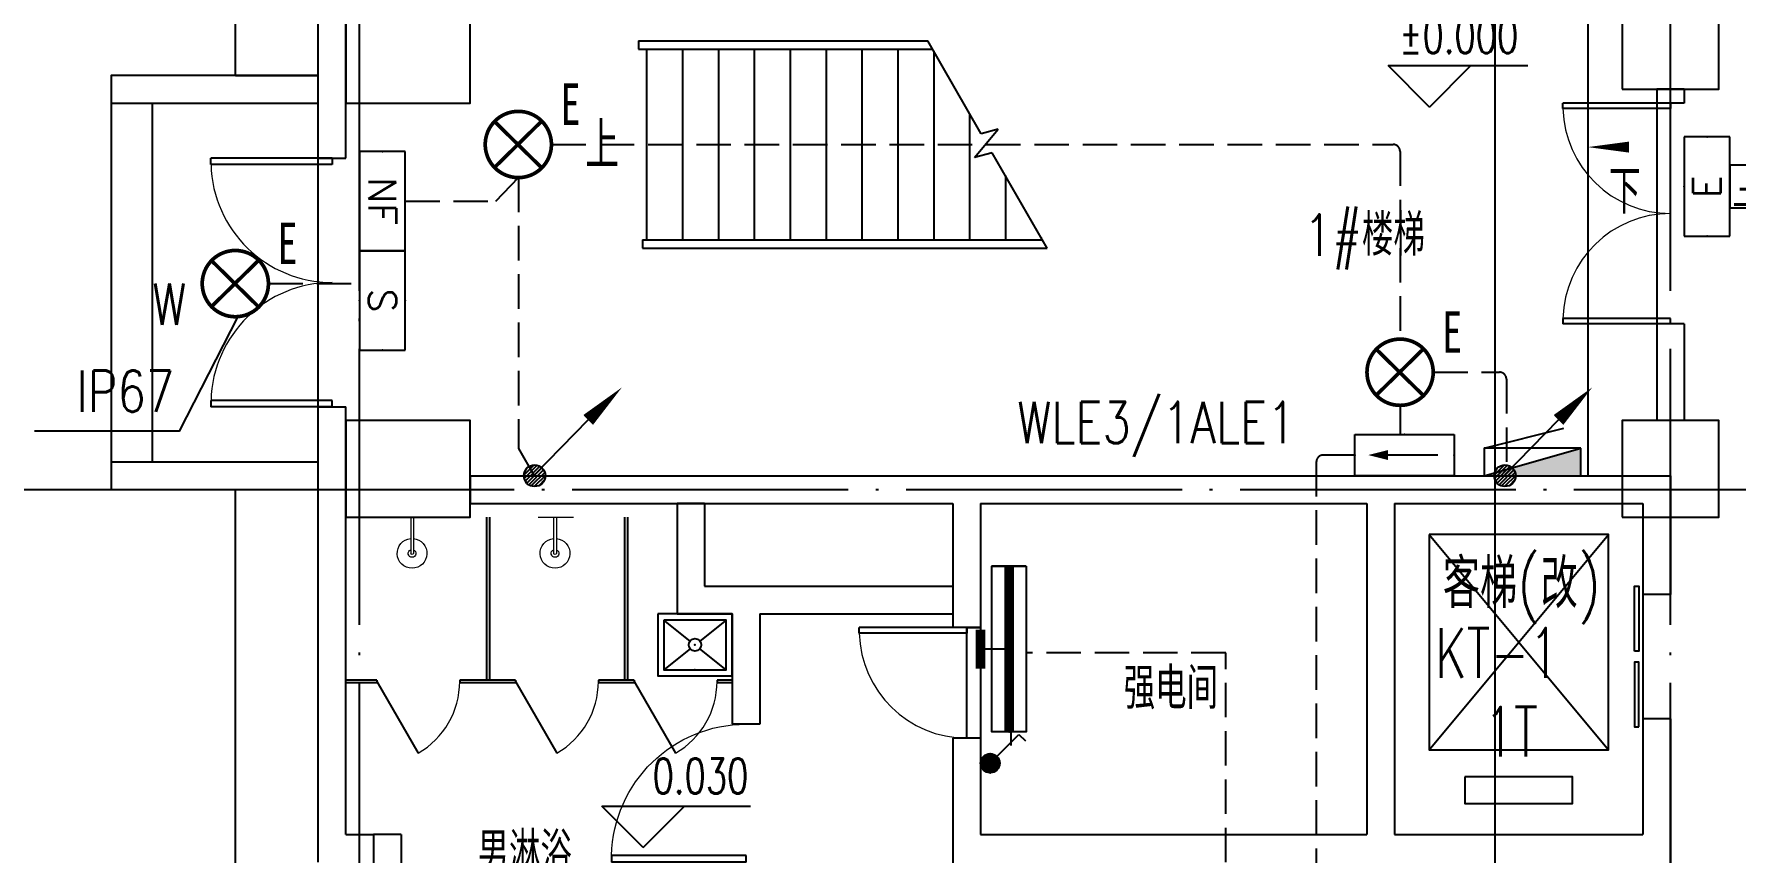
# Model space of a CAD drawing. Extents: x -621157 to 1764546, y -106808 to 741893.
# Drawn here: x -479 to 11855, y 33768 to 39700 of the extents above; entities that cross this region are included whole.
import ezdxf
from ezdxf.enums import TextEntityAlignment as Align

# ---------------------------------------------------------------- set-up
doc = ezdxf.new("R2010")
doc.units = 0
doc.header["$LTSCALE"] = 1000
doc.header["$MEASUREMENT"] = 0
doc.linetypes.add('DASH', pattern=[0.35, 0.25, -0.1])
doc.linetypes.add('XREF-A-101-平面图_t3$0$DOTE', pattern=[2.42, 2, -0.2, 0.02, -0.2])
for name, color, linetype in [('0-底图', 7, 'Continuous'), ('EQUIP-照明', 3, 'Continuous'), ('SIG_TEXT', 2, 'Continuous'), ('T-EQUP-JT', 7, 'Continuous'), ('TEL_TEXT', 7, 'Continuous'), ('WIRE-动力', 130, 'Continuous'), ('WIRE-应急', 4, 'DASH'), ('WIRE-照明', 4, 'Continuous'), ('XREF-A-101-平面图_t3$0$A-COLUMN', 8, 'Continuous'), ('XREF-A-101-平面图_t3$0$A-DIM_ELEV', 8, 'Continuous'), ('XREF-A-101-平面图_t3$0$A-DOTE', 8, 'Continuous'), ('XREF-A-101-平面图_t3$0$A-GROUND', 8, 'Continuous'), ('XREF-A-101-平面图_t3$0$A-LEAD-AROW', 8, 'Continuous'), ('XREF-A-101-平面图_t3$0$A-PUB-TEXT', 8, 'Continuous'), ('XREF-A-101-平面图_t3$0$A-ROOM-CH', 8, 'Continuous'), ('XREF-A-101-平面图_t3$0$A-STAIR', 8, 'Continuous'), ('XREF-A-101-平面图_t3$0$A-WALL', 8, 'Continuous'), ('XREF-A-101-平面图_t3$0$A-WALL-FILL', 8, 'Continuous'), ('XREF-A-101-平面图_t3$0$A-WINDOW', 8, 'Continuous'), ('XREF-A-101-平面图_t3$0$DIM_SYMB', 8, 'Continuous'), ('XREF-A-101-平面图_t3$0$EQUIP_消火栓', 8, 'Continuous'), ('XREF-A-101-平面图_t3$0$GROUND', 8, 'Continuous'), ('XREF-A-101-平面图_t3$0$LVTRY', 8, 'Continuous'), ('XREF-A-101-平面图_t3$0$PUB_TEXT', 8, 'Continuous'), ('XREF-A-101-平面图_t3$0$STAIR', 8, 'Continuous'), ('云线4.22', 1, 'Continuous'), ('设备-照明', 3, 'Continuous')]:
    doc.layers.add(name, color=color, linetype=linetype)
doc.layers.add('XREF-A-101-平面图_t3$0$-DS-厨卫', color=8, linetype='Continuous', lineweight=20)
doc.styles.add('_TEL_DIM', font='SIMPLEX', dxfattribs={"width": 0.8, "height": 3.5, "bigfont": 'HZTXT'})
doc.styles.add('DIM_FONT', font='ROMANS', dxfattribs={"width": 0.8, "bigfont": 'HZDXC'})
doc.styles.get("Standard").update_dxf_attribs({"font": 'romans.shx', "bigfont": 'HZDXC.SHX'})
doc.styles.add('STYLE1', font='simhei.ttf')
doc.styles.add('XREF-A-101-平面图_t3$0$-HZDXCROMANS', font='ROMANS.shx', dxfattribs={"bigfont": 'HZDXC.shx'})
doc.styles.add('XREF-A-101-平面图_t3$0$_TCH_DIM', font='SIMPLEX', dxfattribs={"bigfont": 'GBCBIG'})
doc.styles.add('XREF-A-101-平面图_t3$0$A-STANDARD', font='SIMPLEX', dxfattribs={"bigfont": 'GBCBIG'})
doc.styles.add('XREF-A-101-平面图_t3$0$hzdxcROMANS', font='ROMANS', dxfattribs={"width": 0.8, "bigfont": 'HZDXC'})

# ---------------------------------------------------------------- blocks, each defined once
blk = doc.blocks.new('XREF-A-101-平面图_t3$0$轴网')
at = {"layer": 'XREF-A-101-平面图_t3$0$A-DOTE', "linetype": 'XREF-A-101-平面图_t3$0$DOTE'}
for p, q in [((0, -3300), (0, 43300)), ((9500, -3300), (9500, 43300)), ((-3300, 36400), (10380.6, 36400))]:
    blk.add_line(p, q, dxfattribs=at)
blk = doc.blocks.new('XREF-A-101-平面图_t3$0$G$C08075B3F')
at = {"layer": 'XREF-A-101-平面图_t3$0$DIM_SYMB'}
blk.add_lwpolyline([(1950, -1100, 0, 0, 0), (4120, -1100, 80, 0, 0), (4420, -1100, 0, 0, 0)], format="xyseb", dxfattribs=at)
at = {"layer": 'XREF-A-101-平面图_t3$0$STAIR'}
for p, q in [((2020, -350), (4117, -350)), ((2020, -350), (2020, -410)), ((2080, -350), (4117, -350)), ((4505, -1022), (4117, -350)), ((2020, -410), (4152, -410)), ((2080, -410), (2080, -1790)), ((2340, -410), (2340, -1790)), ((2600, -410), (2600, -1790)), ((2860, -410), (2860, -1790)), ((3120, -410), (3120, -1790)), ((3380, -410), (3380, -1790)), ((3640, -410), (3640, -1790)), ((3900, -410), (3900, -1790)), ((4160, -425), (4160, -1790)), ((4420, -875), (4420, -1790)), ((4455, -1195), (4627, -989)), ((4627, -989), (4505, -1022)), ((4585, -1161), (4455, -1195)), ((4983, -1850), (4585, -1161)), ((4680, -1325), (4680, -1790)), ((2050, -1790), (4948, -1790)), ((2050, -1790), (2050, -1850)), ((2050, -1850), (4983, -1850)), ((2080, -1850), (4983, -1850)), ((4940, -1775), (4940, -1790))]:
    blk.add_line(p, q, dxfattribs=at)
at = {"layer": 'XREF-A-101-平面图_t3$0$PUB_TEXT', "style": 'XREF-A-101-平面图_t3$0$_TCH_DIM'}
blk.add_text('上', height=338, dxfattribs=at).set_placement((1636, -1275))
blk = doc.blocks.new('XREF-A-101-平面图_t3$0$柱网1F')
at = {"layer": 'XREF-A-101-平面图_t3$0$A-COLUMN'}
for points in [[(-100, -800), (800, -800), (800, 100), (-100, 100)], [(9150, -700), (9850, -700), (9850, 100), (9150, 100)], [(-100, -3800), (800, -3800), (800, -3100), (-100, -3100)], [(9150, -3800), (9850, -3800), (9850, -3100), (9150, -3100)]]:
    blk.add_lwpolyline(points, close=True, dxfattribs=at)
blk = doc.blocks.new('XREF-A-101-平面图_t3$0$ROOM')
at = {"layer": 'XREF-A-101-平面图_t3$0$A-ROOM-CH', "style": 'XREF-A-101-平面图_t3$0$-HZDXCROMANS', "width": 0.6}
for tag, p in [('中文房间名称', (0, -1000)), ('英文房间名称', (0, -1500))]:
    blk.add_attdef(tag, text='', height=300, dxfattribs=at).set_placement(p, align=Align.CENTER)
blk = doc.blocks.new('XREF-A-101-平面图_t3$0$$TWTSYS$00000508')
for p, q in [((-0.5, 0.5), (0.324, 1.224)), ((-0.5, 0.5), (-0.5, -0.5)), ((-0.5, -0.5), (0.5, 0.5)), ((0.5, 0.5), (-0.5, 0.5)), ((0.5, -0.5), (0.5, 0.5)), ((-0.5, -0.5), (0.5, -0.5))]:
    blk.add_line(p, q)
blk.add_solid([(0.5, -0.5), (0.5, 0.5), (-0.5, -0.5)])
blk = doc.blocks.new('XREF-A-101-平面图_t3$0$G$C156FCA62')
at = {"layer": 'XREF-A-101-平面图_t3$0$EQUIP_消火栓', "xscale": -700, "yscale": -200, "zscale": 700, "rotation": 180}
blk.add_blockref('XREF-A-101-平面图_t3$0$$TWTSYS$00000508', (8500, 36600), dxfattribs=at)
blk = doc.blocks.new('XREF-A-101-平面图_t3$0$dgdgd')
at = {"layer": 'XREF-A-101-平面图_t3$0$-DS-厨卫'}
blk.add_line((71084, -3852), (71064, -3852), dxfattribs=at)
for points in [[(71197, -3852), (70941, -3852)], [(71064, -3852), (71064, -4115)], [(71084, -3852), (71084, -4115)]]:
    blk.add_lwpolyline(points, dxfattribs=at)
for centre, radius, start, end in [((71074, -4114), 108, 95.306, 84.694), ((71074, -4114), 28.3, 110.6725, 69.3275), ((71074, -4112), 10.5, 197.2381, 342.7619)]:
    blk.add_arc(centre, radius, start, end, dxfattribs=at)
blk = doc.blocks.new('XREF-A-101-平面图_t3$0$SANITARYWARELIB$SYSLIB$00000026')
at = {"color": 0}
for p, q in [((-250, -50, 0), (-39, -219, 0)), ((39, -219, 0), (250, -50, 0)), ((-250, -450, 0), (-39, -281, 0)), ((39, -281, 0), (250, -450, 0))]:
    blk.add_line(p, q, dxfattribs=at)
at = {"color": 0, "elevation": 0}
for points in [[(300, -500), (300, 0), (-300, 0), (-300, -500)], [(250, -450), (250, -50), (-250, -50), (-250, -450)]]:
    blk.add_lwpolyline(points, close=True, dxfattribs=at)
at = {"color": 0}
blk.add_circle((0, -250, 0), 50, dxfattribs=at)
for p in [(0, -50, 0), (0, -250, 0)]:
    blk.add_point(p, dxfattribs=at)
blk = doc.blocks.new('XREF-A-101-平面图_t3$0$A-VEGA-2-LAY-1-01（B栋办公楼）$0$$TCHSYS$APDOOR2D')
blk.add_line((0.5, 0), (0, 0.866))
at = {"lineweight": 13}
blk.add_arc((0.5, 0), 1, 120, 180, dxfattribs=at)
blk = doc.blocks.new('XREF-A-101-平面图_t3$0$G$C392A9A82')
at = {"layer": 'XREF-A-101-平面图_t3$0$A-STAIR'}
blk.add_lwpolyline([(8110, -5780), (8110, -5975), (8890, -5975), (8890, -5780)], close=True, dxfattribs=at)
at = {"layer": 'XREF-A-101-平面图_t3$0$LVTRY'}
for p, q in [((1020, -3900), (1020, -5080)), ((1040, -3900), (1040, -5080)), ((2020, -3900), (2020, -5080)), ((2040, -3900), (2040, -5080)), ((225, -5080), (0, -5080)), ((225, -5100), (0, -5100)), ((225, -5080), (225, -5100)), ((1230, -5080), (825, -5080)), ((825, -5080), (825, -5100)), ((1230, -5100), (825, -5100)), ((1230, -5080), (1230, -5100)), ((2090, -5080), (1830, -5080)), ((1830, -5080), (1830, -5100)), ((2090, -5100), (1830, -5100)), ((2090, -5080), (2090, -5100)), ((2800, -5080), (2690, -5080)), ((2690, -5080), (2690, -5100)), ((2800, -5100), (2690, -5100))]:
    blk.add_line(p, q, dxfattribs=at)
at = {"layer": 'XREF-A-101-平面图_t3$0$LVTRY', "xscale": -1, "rotation": 359.9999999999998}
for p in [(71554, -48), (72590, -48)]:
    blk.add_blockref('XREF-A-101-平面图_t3$0$dgdgd', p, dxfattribs=at)
at = {"layer": 'XREF-A-101-平面图_t3$0$LVTRY', "xscale": 0.9, "yscale": 0.9, "zscale": 0.9, "rotation": 180}
blk.add_blockref('XREF-A-101-平面图_t3$0$SANITARYWARELIB$SYSLIB$00000026', (2530, -5050, 0), dxfattribs=at)
at = {"layer": 'XREF-A-101-平面图_t3$0$LVTRY', "xscale": -600, "yscale": -600, "zscale": 25}
for p in [(525, -5090), (1530, -5090), (2390, -5090)]:
    blk.add_blockref('XREF-A-101-平面图_t3$0$A-VEGA-2-LAY-1-01（B栋办公楼）$0$$TCHSYS$APDOOR2D', p, dxfattribs=at)
blk = doc.blocks.new('XREF-A-101-平面图_t3$0$G$C646F86AA')
at = {"layer": 'XREF-A-101-平面图_t3$0$EQUIP_消火栓', "xscale": -700, "yscale": -200, "zscale": 700, "rotation": 180}
blk.add_blockref('XREF-A-101-平面图_t3$0$$TWTSYS$00000508', (8500, 36600), dxfattribs=at)
blk = doc.blocks.new('XREF-A-101-平面图_t3$0$DOOR2DLIB$SYSLIB$00000108')
at = {"color": 0}
for p, q in [((-0.5, 0), (-0.5, 0.4875)), ((-0.475, 0.4875), (-0.5, 0.4875)), ((-0.475, 0), (-0.475, 0.4875)), ((0.475, 0), (0.475, 0.4875)), ((0.475, 0.4875), (0.5, 0.4875)), ((0.5, 0), (0.5, 0.4875)), ((-0.5, 0), (-0.475, 0)), ((0.5, 0), (0.475, 0))]:
    blk.add_line(p, q, dxfattribs=at)
at = {"color": 0, "lineweight": 13}
for centre, start, end in [((-0.4875, 0), 0, 88.53072), ((0.4875, 0), 91.46928, 180)]:
    blk.add_arc(centre, 0.4875, start, end, dxfattribs=at)
blk = doc.blocks.new('*U25190')
at = {"color": 0}
blk.add_line((-450, 100), (450, 100), dxfattribs=at)
for points in [[(-40, 160), (-510, 160), (-510, 130), (-40, 130)], [(510, 130), (40, 130), (40, 160), (510, 160)]]:
    blk.add_lwpolyline(points, close=True, dxfattribs=at)
blk = doc.blocks.new('*U25189')
at = {"color": 0, "xscale": 0.001111111111111111, "yscale": 0.001111111111111111, "zscale": 0.001111111111111111}
blk.add_blockref('*U25190', (0, 0), dxfattribs=at)
blk = doc.blocks.new('XREF-A-101-平面图_t3$0$DOOR2DLIB$SYSLIB$00000107')
at = {"color": 0}
for p, q in [((0.45, 0.975), (0.5, 0.975)), ((0.45, 0), (0.45, 0.975)), ((0.5, 0), (0.5, 0.975)), ((0.5, 0), (0.45, 0))]:
    blk.add_line(p, q, dxfattribs=at)
at = {"color": 0, "lineweight": 13}
blk.add_arc((0.475, 0), 0.975, 91.4693, 180, dxfattribs=at)
blk = doc.blocks.new('XREF-A-101-平面图_t3')
at = {"layer": 'XREF-A-101-平面图_t3$0$A-GROUND'}
for points in [[(208900, 39900), (208900, 36500)], [(198200, 39200), (199700, 39200)], [(198500, 36600), (198500, 39200)], [(198200, 36600), (199700, 36600)]]:
    blk.add_lwpolyline(points, dxfattribs=at)
blk.add_lwpolyline([(198200, 36400), (199700, 36400), (199700, 39400), (198200, 39400)], close=True, dxfattribs=at)
at = {"layer": 'XREF-A-101-平面图_t3$0$A-WALL-FILL', "color": 171}
for p, q in [((199700, 38800), (199700, 40300)), ((199700, 33700), (199700, 37000))]:
    blk.add_line(p, q, dxfattribs=at)
at = {"layer": 'XREF-A-101-平面图_t3$0$A-WINDOW'}
blk.add_lwpolyline([(204400, 35400), (204500, 35400), (204500, 34600), (204400, 34600)], close=True, dxfattribs=at)
at = {"layer": 'XREF-A-101-平面图_t3$0$GROUND'}
for p, q in [((199100, 39400), (199100, 40900)), ((199700, 39400), (199700, 40300)), ((199100, 39400), (199700, 39400)), ((199100, 33100), (199100, 36400)), ((199100, 36400), (199700, 36400)), ((199700, 33700), (199700, 36400))]:
    blk.add_line(p, q, dxfattribs=at)
for name, p in [('XREF-A-101-平面图_t3$0$G$C156FCA62', (200000, 0)), ('XREF-A-101-平面图_t3$0$G$C08075B3F', (200000, 40000))]:
    blk.add_blockref(name, p)
at = {"layer": 'XREF-A-101-平面图_t3$0$A-COLUMN'}
blk.add_blockref('XREF-A-101-平面图_t3$0$柱网1F', (200000, 40000), dxfattribs=at)
at = {"layer": 'XREF-A-101-平面图_t3$0$A-DOTE'}
blk.add_blockref('XREF-A-101-平面图_t3$0$轴网', (200000, 0), dxfattribs=at)
at = {"layer": 'XREF-A-101-平面图_t3$0$A-ROOM-CH'}
ref = blk.add_blockref('XREF-A-101-平面图_t3$0$ROOM', (207281, 39094), dxfattribs=at)
ref.add_attrib('中文房间名称', '1#楼梯', dxfattribs={"height": 300, "style": 'XREF-A-101-平面图_t3$0$-HZDXCROMANS', "width": 0.8}).set_placement((207281, 38094), align=Align.CENTER)
ref = blk.add_blockref('XREF-A-101-平面图_t3$0$ROOM', (205879, 35810), dxfattribs=at)
ref.add_attrib('中文房间名称', '强电间', dxfattribs={"height": 300, "style": 'XREF-A-101-平面图_t3$0$-HZDXCROMANS', "width": 0.8}).set_placement((205879, 34810), align=Align.CENTER)
ref = blk.add_blockref('XREF-A-101-平面图_t3$0$ROOM', (201196, 34619), dxfattribs=at)
ref.add_attrib('中文房间名称', '男淋浴', dxfattribs={"height": 300, "style": 'XREF-A-101-平面图_t3$0$-HZDXCROMANS', "width": 0.8}).set_placement((201196, 33619), align=Align.CENTER)
at = {"layer": 'XREF-A-101-平面图_t3$0$A-WINDOW', "xscale": 1800, "yscale": 1800, "zscale": 1800, "rotation": 90}
blk.add_blockref('XREF-A-101-平面图_t3$0$DOOR2DLIB$SYSLIB$00000108', (199800, 37900), dxfattribs=at)
at = {"layer": 'XREF-A-101-平面图_t3$0$A-PUB-TEXT', "style": 'XREF-A-101-平面图_t3$0$hzdxcROMANS', "width": 0.8}
blk.add_text('客梯(改)', height=354.3, dxfattribs=at).set_placement((207850, 35542))
blk.add_blockref('XREF-A-101-平面图_t3$0$G$C392A9A82', (199900, 40100))
at = {"layer": 'XREF-A-101-平面图_t3$0$A-DIM_ELEV'}
for p, q in [((207753, 39171), (207453, 39471)), ((207453, 39471), (208466, 39471)), ((207753, 39171), (208053, 39471)), ((202054, 33807), (201754, 34107)), ((201754, 34107), (202833, 34107)), ((202054, 33807), (202354, 34107))]:
    blk.add_line(p, q, dxfattribs=at)
at = {"layer": 'XREF-A-101-平面图_t3$0$A-LEAD-AROW'}
blk.add_lwpolyline([(209400, 38881, 0, 0, 0), (208900, 38881, 0, 80, 0), (209200, 38881, 0, 0, 0)], format="xyseb", dxfattribs=at)
at = {"layer": 'XREF-A-101-平面图_t3$0$A-STAIR'}
for p, q in [((207750, 36075), (209050, 34515)), ((207750, 34515), (209050, 36075))]:
    blk.add_line(p, q, dxfattribs=at)
for points in [[(207750, 36075), (207750, 34515), (209050, 34515), (209050, 36075)], [(208010, 34320), (208010, 34125), (208790, 34125), (208790, 34320)]]:
    blk.add_lwpolyline(points, close=True, dxfattribs=at)
at = {"layer": 'XREF-A-101-平面图_t3$0$A-WALL'}
for p, q in [((202300, 36300), (202300, 35500)), ((202500, 36300), (202300, 36300)), ((202500, 36300), (202500, 35700)), ((202500, 35700), (202800, 35700)), ((202800, 35700), (204300, 35700)), ((204300, 35700), (204300, 35500)), ((202300, 35500), (202700, 35500)), ((202700, 35500), (202700, 34700)), ((202900, 35500), (202900, 34700)), ((202900, 35500), (204300, 35500)), ((200100, 33900), (200100, 33450)), ((200300, 33900), (200100, 33900)), ((200300, 33900), (200300, 33650))]:
    blk.add_line(p, q, dxfattribs=at)
blk.add_lwpolyline([(202900, 34700), (202700, 34700)], dxfattribs=at)
at = {"layer": 'XREF-A-101-平面图_t3$0$A-WALL-FILL', "color": 171}
for p, q in [((199900, 38800), (199900, 40100)), ((209400, 39300), (209400, 39200)), ((209600, 39300), (209400, 39300)), ((209600, 39300), (209600, 39200)), ((209400, 37600), (209400, 36900)), ((209600, 37600), (209600, 36900)), ((199900, 33900), (199900, 37000)), ((209600, 36900), (209400, 36900)), ((200800, 36500), (204400, 36500)), ((200800, 36500), (200800, 36300)), ((204400, 36500), (207400, 36500)), ((207400, 36500), (209500, 36500)), ((209500, 36500), (209500, 35640)), ((200800, 36300), (204300, 36300)), ((204300, 36300), (204300, 35400)), ((204500, 36300), (207300, 36300)), ((204500, 36300), (204500, 35400)), ((207300, 36300), (207300, 33900)), ((207500, 36300), (209300, 36300)), ((207500, 36300), (207500, 33900)), ((209300, 36300), (209300, 35640)), ((209300, 34740), (209300, 33900)), ((209500, 34740), (209500, 33800)), ((204300, 34600), (204300, 33800)), ((204500, 34600), (204500, 33900)), ((199900, 33900), (200100, 33900)), ((200100, 33900), (200100, 33700)), ((204300, 33800), (204300, 32700)), ((204500, 33900), (207300, 33900)), ((207500, 33900), (209300, 33900)), ((209500, 33800), (209500, 30450))]:
    blk.add_line(p, q, dxfattribs=at)
for points in [[(209600, 39200), (209400, 39200)], [(199700, 38800), (199900, 38800)], [(209600, 37600), (209400, 37600)], [(199700, 37000), (199900, 37000)], [(209500, 35640), (209300, 35640)], [(204500, 35400), (204300, 35400)], [(209500, 34740), (209300, 34740)], [(204500, 34600), (204300, 34600)]]:
    blk.add_lwpolyline(points, dxfattribs=at)
at = {"layer": 'XREF-A-101-平面图_t3$0$A-WINDOW'}
for p, q in [((209400, 39200), (209400, 37600)), ((204500, 35400), (204500, 34600))]:
    blk.add_line(p, q, dxfattribs=at)
blk.add_blockref('XREF-A-101-平面图_t3$0$G$C646F86AA', (200000, 0))
blk.add_blockref('XREF-A-101-平面图_t3$0$G$C646F86AA', (200000, 0))
at = {"layer": 'XREF-A-101-平面图_t3$0$A-WINDOW', "rotation": 270.0000000000008}
for name, p, xscale, yscale, zscale in [('XREF-A-101-平面图_t3$0$DOOR2DLIB$SYSLIB$00000108', (209500, 38400), -1600, -1600, -1600), ('*U25189', (209400, 35190), 900, -900, 900), ('XREF-A-101-平面图_t3$0$DOOR2DLIB$SYSLIB$00000107', (204400, 35000), -800, -800, -800), ('XREF-A-101-平面图_t3$0$DOOR2DLIB$SYSLIB$00000107', (202800, 34200), 1000, -1000, 1000)]:
    blk.add_blockref(name, p, dxfattribs=dict(at, xscale=xscale, yscale=yscale, zscale=zscale))
at = {"layer": 'XREF-A-101-平面图_t3$0$A-DIM_ELEV', "color": 7, "style": 'XREF-A-101-平面图_t3$0$A-STANDARD', "width": 0.705882}
for s, p in [('%%P0.000', (207533, 39561)), ('0.030', (202123, 34197))]:
    blk.add_text(s, height=255, dxfattribs=at).set_placement(p)
at = {"layer": 'XREF-A-101-平面图_t3$0$A-LEAD-AROW', "color": 7, "style": 'XREF-A-101-平面图_t3$0$A-STANDARD'}
blk.add_text('下', height=320, dxfattribs=at).set_placement((209053, 38398))
at = {"layer": 'XREF-A-101-平面图_t3$0$A-PUB-TEXT', "style": 'XREF-A-101-平面图_t3$0$hzdxcROMANS', "width": 0.7}
for s, p in [('KT-1', (207795, 35037)), ('1T', (208150, 34466))]:
    blk.add_text(s, height=360, dxfattribs=at).set_placement(p)
blk = doc.blocks.new('HC002649110740')
at = {"layer": 'EQUIP-照明', "color": 0}
for p, q in [((3.6, 3.3), (-3.6, 3.3)), ((-3.6, 3.3), (-3.6, 0)), ((3.6, 0), (3.6, 3.3)), ((-3.6, 0), (3.6, 0))]:
    blk.add_line(p, q, dxfattribs=at)
for p in [(0, 3.3), (-3.6, 1.65), (3.6, 1.65), (0, 0)]:
    blk.add_point(p, dxfattribs=at)
at = {"color": 0, "width": 0.7}
blk.add_attdef('PSFHATT', (9.31, 0), '', height=0.025, dxfattribs=at)
at = {"layer": 'EQUIP-照明', "color": 0, "style": '_TEL_DIM'}
blk.add_attdef('$TEXT$', text='', height=2, dxfattribs=at).set_placement((0, 1.65), align=Align.MIDDLE_CENTER)
at = {"layer": 'EQUIP-照明', "color": 0, "style": '_TEL_DIM', "flags": 1}
blk.add_attdef('A', text='', height=0.0001, dxfattribs=at).set_placement((0, 0), align=Align.MIDDLE_CENTER)
blk = doc.blocks.new('$Equip$00002831')
at = {"color": 3, "linetype": 'Continuous'}
for p, q in [((0.699, 0.292), (-0.701, 0.292)), ((-0.701, 0.292), (-0.701, -0.292)), ((0.699, -0.292), (0.699, 0.292)), ((0.233, -0.001), (-0.608, -0.001)), ((-0.701, -0.292), (0.699, -0.292))]:
    blk.add_line(p, q, dxfattribs=at)
for p in [(0.027, 0.292), (-0.701, 0), (0.699, 0), (0.027, -0.292)]:
    blk.add_point(p, dxfattribs=at)
blk.add_solid([(0, -0.071), (0.28, -0.001), (0, 0.069)], dxfattribs=at)
at = {"color": 3, "linetype": 'Continuous', "width": 0.8}
blk.add_text('F', height=0.438, dxfattribs=at).set_placement((0.382, -0.193))
at = {"color": 3, "linetype": 'Continuous', "style": '_TEL_DIM', "flags": 1}
blk.add_attdef('A', text='', height=0.00002, dxfattribs=at).set_placement((0.027, 0.292), align=Align.MIDDLE_CENTER)
blk = doc.blocks.new('HC002633132082')
at = {"layer": 'EQUIP-照明', "color": 0, "linetype": 'Continuous', "const_width": 0.267}
blk.add_lwpolyline([(-2.37, 0, 1), (2.43, 0, 1)], format="xyb", close=True, dxfattribs=at)
for points in [[(-1.7, 1.67), (1.7, -1.67)], [(-1.7, -1.67), (-1.7, -1.67), (1.7, 1.67)]]:
    blk.add_lwpolyline(points, dxfattribs=at)
at = {"layer": 'EQUIP-照明', "color": 0}
blk.add_point((0, 0), dxfattribs=at)
at = {"color": 0, "width": 0.7}
blk.add_attdef('PSFHATT', (4.48, -2.4), '', height=0.025, dxfattribs=at)
at = {"layer": 'EQUIP-照明', "color": 0, "style": 'STYLE1', "width": 0.7}
blk.add_text('E', height=3, dxfattribs=at).set_placement((3.81, 1.42), align=Align.CENTER)
at = {"layer": 'EQUIP-照明', "color": 0, "style": '_TEL_DIM', "flags": 1}
blk.add_attdef('A', text='', height=0.0001, dxfattribs=at).set_placement((0.03, 0), align=Align.MIDDLE_CENTER)
blk = doc.blocks.new('HC002631130701')
at = {"layer": 'WIRE-照明', "color": 0}
for p, q in [((-3.6, 3), (3.6, 3)), ((-3.6, 0), (-3.6, 3)), ((3.6, 3), (3.6, 0)), ((-2.4, 1.5), (1.2, 1.5)), ((3.6, 0), (-3.6, 0))]:
    blk.add_line(p, q, dxfattribs=at)
for p in [(0, 3), (-3.6, 1.5), (3.6, 1.5), (0, 0)]:
    blk.add_point(p, dxfattribs=at)
blk.add_solid([(1.2, 1.86), (2.64, 1.5), (1.2, 1.14)], dxfattribs=at)
at = {"color": 0, "width": 0.7}
blk.add_attdef('PSFHATT', (3.62, 0), '', height=0.025, dxfattribs=at)
at = {"layer": 'TEL_TEXT', "color": 0, "style": '_TEL_DIM', "flags": 1}
blk.add_attdef('A', text='', height=0.0001, dxfattribs=at).set_placement((0, 3), align=Align.MIDDLE_CENTER)
blk = doc.blocks.new('HC002557118160')
at = {"layer": 'EQUIP-照明', "color": 0}
for p, q in [((0.74, 1.78), (3.13, 4.17)), ((3.13, 4.17), (3.83, 3.46))]:
    blk.add_line(p, q, dxfattribs=at)
blk.add_circle((0, 1.04), 1.04, dxfattribs=at)
for p in [(0, 2.08), (-1.04, 1.04), (0, 0), (1.04, 1.04)]:
    blk.add_point(p, dxfattribs=at)
for points in [[(-0.52, 1.94), (0.52, 1.94), (-0.9, 1.56), (0.9, 1.56)], [(0, 2.08), (0, 2.08), (-0.52, 1.94), (0.52, 1.94)], [(-0.9, 1.56), (0.9, 1.56), (-1.04, 1.04), (1.04, 1.04)], [(-0.9, 0.52), (0.9, 0.52), (-1.04, 1.04), (1.04, 1.04)], [(-0.52, 0.14), (0.52, 0.14), (-0.9, 0.52), (0.9, 0.52)], [(0, 0), (0, 0), (-0.52, 0.14), (0.52, 0.14)]]:
    blk.add_solid(points, dxfattribs=at)
at = {"layer": 'TEL_TEXT', "color": 0, "style": '_TEL_DIM', "flags": 1}
blk.add_attdef('A', text='', height=0.0001, dxfattribs=at).set_placement((0, 0), align=Align.MIDDLE_CENTER)
at = {"layer": '云线4.22', "color": 0, "style": '_TEL_DIM', "width": 0.7}
blk.add_attdef('PSFHATT', (3.85, 0), '', height=0.025, dxfattribs=at)
blk = doc.blocks.new('*X14699')
at = {"color": 0, "linetype": 'Continuous'}
for p, q in [((192.59, 446.72), (193.87, 448.01)), ((192.65, 446.36), (194.23, 447.94)), ((192.69, 447.24), (193.35, 447.91)), ((192.79, 446.07), (194.52, 447.8)), ((192.98, 445.84), (194.75, 447.61)), ((193.23, 445.66), (194.93, 447.37)), ((193.53, 445.54), (195.05, 447.06)), ((193.92, 445.51), (195.08, 446.67)), ((194.61, 445.77), (194.82, 445.99))]:
    blk.add_line(p, q, dxfattribs=at)
blk = doc.blocks.new('HC001442')
at = {"color": 4, "linetype": 'Continuous'}
blk.add_line((0, -0.058), (-3.105, -3.233), dxfattribs=at)
blk.add_lwpolyline([(-3.105, -3.233, 0.8, 0, 0), (-5.057, -5.119, 0, 0, 0)], format="xyseb", dxfattribs=at)
blk.add_circle((0, 0), 0.625, dxfattribs=at)
at = {"color": 4, "linetype": 'Continuous', "xscale": 0.5, "yscale": 0.5, "zscale": 0.5}
blk.add_blockref('*X14699', (-96.918, -223.378), dxfattribs=at)
blk = doc.blocks.new('$equip$00001164')
for p, q in [((-1.2, 0.662), (-1.2, 0.162)), ((1.2, 0.662), (1.2, 0.162)), ((-1.2, 0.412), (1.2, 0.412)), ((0, 0.412), (0, 0)), ((0, 0), (0, 0))]:
    blk.add_line(p, q)
at = {"const_width": 0.14}
for points in [[(-1.2, 0.412), (1.2, 0.412)], [(-0.282, 0), (0.282, 0)]]:
    blk.add_lwpolyline(points, dxfattribs=at)
for p in [(-1.2, 0.412), (0, 0.412), (1.2, 0.412), (0, 0)]:
    blk.add_point(p)
at = {"flags": 9}
blk.add_attdef('A', (0, 0), '', height=0.00002, dxfattribs=at)
blk = doc.blocks.new('A$C6F8D41A4')
at = {"layer": 'EQUIP-照明'}
blk.add_lwpolyline([(-600, 331), (600, 331), (600, 81), (-600, 81)], close=True, dxfattribs=at)
at = {"layer": 'EQUIP-照明', "xscale": 500, "yscale": 500, "zscale": 500}
blk.add_blockref('$equip$00001164', (0, 0), dxfattribs=at)

msp = doc.modelspace()

# ---------------------------------------------------------------- block references
at = {"layer": '0-底图'}
msp.add_blockref('XREF-A-101-平面图_t3', (-198119, 0), dxfattribs=at)

# ---------------------------------------------------------------- next in the draw order: linework, layer by layer
at = {"layer": 'SIG_TEXT', "color": 2}
msp.add_lwpolyline([(10111, 32170), (10111, 41722)], dxfattribs=at)
at = {"layer": 'SIG_TEXT'}
msp.add_lwpolyline([(998, 37653), (573, 36824), (-475, 36824)], dxfattribs=at)
at = {"layer": 'WIRE-应急'}
for points in [[(3271, 38900), (9371, 38900, -0.414214), (9421, 38850), (9421, 37490)], [(9661, 37250), (10142, 37250, -0.414214), (10192, 37200), (10192, 36489)], [(9094, 36650), (8864, 36650, 0.414214), (8814, 36600), (8814, 33493, 0.414214), (8864, 33443), (9915, 33443, -0.414214), (9965, 33393), (9965, 32170)]]:
    msp.add_lwpolyline(points, format="xyb", dxfattribs=at)
for points in [[(2211, 38489), (2869, 38489), (3031, 38660)], [(3031, 38660), (3031, 36698), (3145, 36500)], [(1220, 37892), (1881, 37892)], [(9421, 37010), (9421, 36800)], [(8158, 33700), (8158, 35217), (6712, 35217)]]:
    msp.add_lwpolyline(points, dxfattribs=at)
at = {"layer": 'WIRE-照明'}
msp.add_lwpolyline([(6599, 34644), (6599, 34545)], dxfattribs=at)

# ---------------------------------------------------------------- next in the draw order: block references
at = {"layer": 'EQUIP-照明', "xscale": 528.9785710454919, "yscale": 528.9785710454919, "zscale": 528.9785710454919, "rotation": 179.9999999999999}
msp.add_blockref('$Equip$00002831', (12180, 38595), dxfattribs=at)
at = {"layer": 'T-EQUP-JT', "color": 7, "linetype": 'Continuous', "ltscale": 5, "xscale": 124.9999999981374, "yscale": 124.9999999981374, "zscale": 124.9999999981374, "rotation": 180}
for p in [(3149, 36500), (10181, 36500)]:
    msp.add_blockref('HC001442', p, dxfattribs=at)
at = {"layer": 'WIRE-动力', "rotation": 269.9999999999999}
msp.add_blockref('A$C6F8D41A4', (6381, 35244), dxfattribs=at)
at = {"layer": '设备-照明', "xscale": 100, "yscale": 100, "zscale": 100}
for p in [(3028, 38900), (977, 37892), (9418, 37250)]:
    msp.add_blockref('HC002633132082', p, dxfattribs=at)
at = {"layer": '设备-照明'}
ref = msp.add_blockref('HC002649110740', (11811, 38595), dxfattribs=dict(at, xscale=100, yscale=100, zscale=100, rotation=90))
ref.add_attrib('$TEXT$', 'E', dxfattribs={"layer": '0', "color": 0, "height": 200, "rotation": 90, "style": '_TEL_DIM'}).set_placement((11646, 38595), align=Align.MIDDLE_CENTER)
ref = msp.add_blockref('HC002649110740', (1881, 38489), dxfattribs=dict(at, xscale=100, yscale=100, zscale=100, rotation=270))
ref.add_attrib('$TEXT$', 'NF', dxfattribs={"layer": '0', "color": 0, "height": 200, "rotation": 270, "style": '_TEL_DIM'}).set_placement((2046, 38489), align=Align.MIDDLE_CENTER)
ref = msp.add_blockref('HC002649110740', (2211, 37769), dxfattribs=dict(at, xscale=100, yscale=100, zscale=100, rotation=90))
ref.add_attrib('$TEXT$', 'S', dxfattribs={"layer": '0', "color": 0, "height": 200, "rotation": 90, "style": '_TEL_DIM'}).set_placement((2046, 37769), align=Align.MIDDLE_CENTER)
at = {"layer": '设备-照明', "xscale": 100, "yscale": 100, "zscale": 100, "rotation": 180}
msp.add_blockref('HC002631130701', (9454, 36800), dxfattribs=at)
at = {"layer": '设备-照明', "color": 3, "xscale": 66.66666666666666, "yscale": 66.66666666666666, "zscale": 66.66666666666666}
msp.add_blockref('HC002557118160', (6450, 34348), dxfattribs=at)

# ---------------------------------------------------------------- next in the draw order: texts
at = {"layer": 'SIG_TEXT', "style": 'DIM_FONT', "width": 0.8}
for s, p in [('W', (379, 37594, -672)), ('IP67', (-172, 36962))]:
    msp.add_text(s, height=300, dxfattribs=at).set_placement(p)
at = {"layer": 'SIG_TEXT', "color": 1, "style": 'DIM_FONT', "width": 0.8}
msp.add_text('WLE3/1ALE1', height=300, dxfattribs=at).set_placement((8663, 36736), align=Align.RIGHT)

doc.saveas('drawing.dxf')
